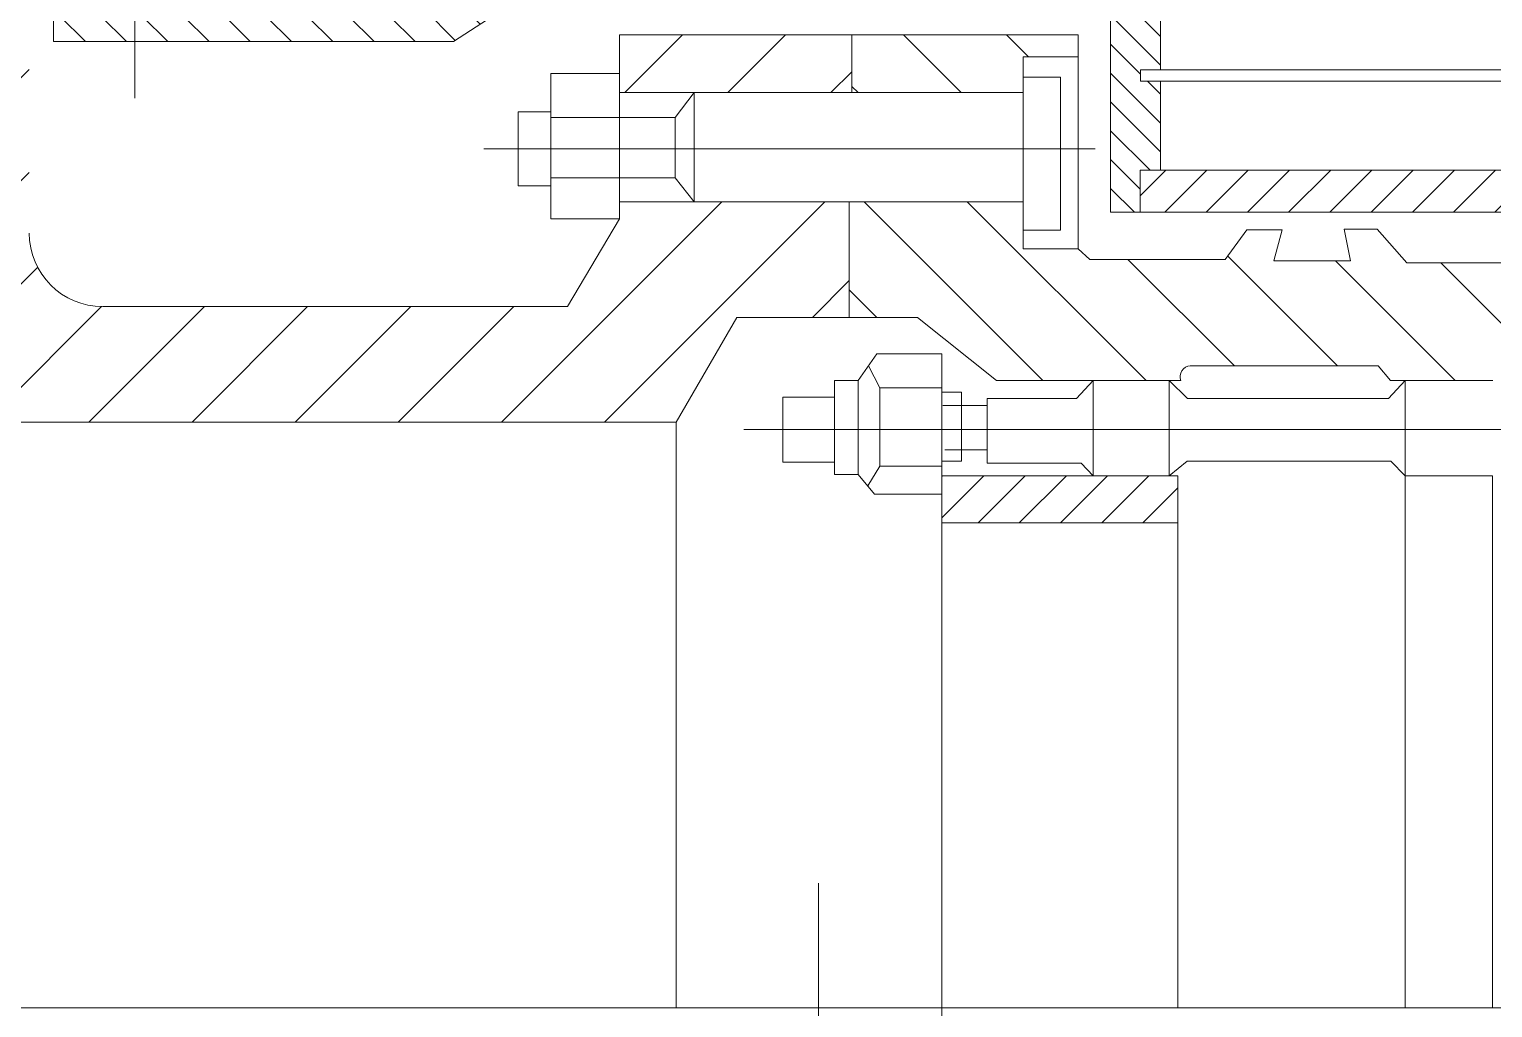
# Model space of a CAD drawing. Extents: x 0 to 420, y 0 to 297.
# Drawn here: x 168.85 to 187.74, y 192.76 to 205.39 of the extents above; entities that cross this region are included whole.
import ezdxf

# ---------------------------------------------------------------- set-up
doc = ezdxf.new("R2010")
doc.units = 0
doc.layers.get('0').update_dxf_attribs({"linetype": 'CONTINUOUS'})
pattern_1 = [(135, (-22278.84894, -14110.3131), (-0.2661162917, -0.2661162917), [])]
pattern_2 = [(45, (-22278.8489, -14110.3131), (-0.66529073, 0.66529073), [])]
pattern_3 = [(45, (-22278.84894, -14110.3131), (-0.2661162917, 0.2661162917), [])]
pattern_4 = [(135, (-22278.8489, -14110.3131), (-0.66529073, -0.66529073), [])]

msp = doc.modelspace()

# ---------------------------------------------------------------- hatches: boundary and pattern name
at = {"lineweight": 0, "ltscale": 0.0007}
h = msp.add_hatch(dxfattribs=at)
h.set_pattern_fill('ANSI31', color=256, scale=0.118534, angle=90, style=0)
h.set_pattern_definition(pattern_1)
edge = h.paths.add_edge_path()
edge.add_line((179.185, 211.387), (178.574, 211.387))
edge.add_spline(control_points=[(178.57, 211.373), (178.249, 210.072), (177.906, 208.685), (177.072, 207.695), (177.019, 207.635)], knot_values=[0.032412, 0.032412, 0.032412, 0.032412, 0.064617, 0.066757, 0.066757, 0.066757, 0.066757], degree=3, periodic=0)
edge.add_line((177.019, 207.635), (179.185, 207.618))
edge.add_line((179.185, 207.618), (179.185, 211.387))
edge = h.paths.add_edge_path()
edge.add_line((177.344, 207.2), (177.344, 207.349))
edge.add_line((177.344, 207.349), (178.717, 207.349))
edge.add_line((178.717, 207.349), (178.717, 207.151))
edge.add_line((178.717, 207.151), (178.717, 206.693))
edge.add_line((178.717, 206.693), (179.185, 206.693))
edge.add_line((179.185, 206.693), (179.185, 207.618))
edge.add_line((179.185, 207.618), (177.019, 207.635))
edge.add_spline(control_points=[(177.019, 207.635), (176.205, 206.723), (174.981, 206.142), (173.758, 205.562)], knot_values=[0, 0, 0, 0, 0.032412, 0.032412, 0.032412, 0.032412], degree=3, periodic=0)
edge.add_line((173.758, 205.562), (171.343, 205.562))
edge.add_line((171.343, 205.562), (170.211, 205.562))
edge.add_line((170.211, 205.562), (170.211, 205.231))
edge.add_line((170.211, 205.231), (174.324, 205.231))
edge.add_line((174.324, 205.231), (177.344, 207.2))
h = msp.add_hatch(dxfattribs=at)
h.set_pattern_fill('ANSI31', color=256, scale=0.082974, angle=90, style=0)
h.set_pattern_definition([(135, (-22278.84894, -14110.3131), (-0.1862814042, -0.1862814042), [])])
h.paths.add_polyline_path([(182.805, 203.029), (183.185, 203.029), (183.185, 203.572), (183.45, 203.572), (183.45, 204.722), (183.192, 204.722), (183.192, 204.866), (183.45, 204.866), (183.45, 205.302), (183.45, 205.798), (183.223, 205.798), (183.223, 206.219), (182.805, 206.219)])
h = msp.add_hatch(dxfattribs=at)
h.set_pattern_fill('ANSI31', color=256, scale=0.118534, angle=90, style=0)
h.set_pattern_definition(pattern_1)
h.paths.add_polyline_path([(169.16, 205.562), (169.16, 205.231), (170.211, 205.231), (170.211, 205.562)])
h = msp.add_hatch(dxfattribs=at)
h.set_pattern_fill('ANSI31', color=256, scale=0.296335, style=0)
h.set_pattern_definition(pattern_2)
h.paths.add_polyline_path([(179.465, 204.573), (179.465, 204.963), (179.465, 205.319), (176.468, 205.319), (176.468, 204.573)])
h = msp.add_hatch(dxfattribs=at)
h.set_pattern_fill('ANSI31', color=256, scale=0.296335, angle=90, style=0)
h.set_pattern_definition(pattern_4)
h.paths.add_polyline_path([(179.465, 205.319), (179.465, 204.963), (179.465, 204.573), (181.677, 204.573), (181.677, 205.034), (182.386, 205.034), (182.386, 205.319)])
h = msp.add_hatch(dxfattribs=at)
h.set_pattern_fill('ANSI31', color=256, scale=0.296335, style=0)
h.set_pattern_definition(pattern_2)
h.paths.add_polyline_path([(177.2, 200.319), (177.981, 201.672), (179.431, 201.672), (179.431, 202.554), (179.431, 203.165), (176.468, 203.165), (176.468, 202.944), (175.794, 201.811), (169.797, 201.811, -0.414214), (168.849, 202.759), (168.849, 203.829), (168.352, 203.546), (168.352, 204.573), (168.849, 204.289), (168.849, 205.18), (161.875, 205.18, 0.269005), (161.584, 204.587), (161.584, 200.912, 0.414214), (162.177, 200.319)])
h = msp.add_hatch(dxfattribs=at)
h.set_pattern_fill('ANSI31', color=256, scale=0.118534, style=0)
h.set_pattern_definition(pattern_3)
h.paths.add_polyline_path([(196.525, 203.029), (196.525, 203.572), (183.45, 203.572), (183.185, 203.572), (183.185, 203.029)])
h = msp.add_hatch(dxfattribs=at)
h.set_pattern_fill('ANSI31', color=256, scale=0.296335, angle=90, style=0)
h.set_pattern_definition(pattern_4)
h.paths.add_polyline_path([(186.629, 202.374), (186.247, 202.81), (185.82, 202.81), (185.902, 202.401), (184.911, 202.401), (185.02, 202.801), (184.565, 202.801), (184.284, 202.42), (182.539, 202.42), (182.386, 202.555), (181.677, 202.555), (181.677, 203.165), (179.465, 203.165), (179.431, 203.165), (179.431, 202.554), (179.431, 201.672), (180.314, 201.672), (181.333, 200.857), (183.713, 200.857, -0.500731), (183.832, 201.047), (186.259, 201.047), (186.418, 200.857), (187.739, 200.857), (187.934, 201.018), (190.343, 201.018), (190.596, 200.857), (191.666, 200.857, -0.303434), (191.827, 201.016), (194.075, 201.016), (194.234, 200.857), (197.037, 200.857), (197.037, 202.801), (195.569, 202.801), (195.814, 202.338), (194.533, 202.338), (194.76, 202.81), (194.378, 202.819), (193.951, 202.374)])
h = msp.add_hatch(dxfattribs=at)
h.set_pattern_fill('ANSI31', color=256, scale=0.118534, style=0)
h.set_pattern_definition(pattern_3)
h.paths.add_polyline_path([(183.673, 199.02), (183.673, 199.628), (183.559, 199.628), (180.626, 199.628), (180.626, 199.02)])

# ---------------------------------------------------------------- linework, layer by layer
for p, q in [((170.211, 210.021), (170.211, 204.501)), ((174.324, 205.231), (177.344, 207.2)), ((182.805, 206.219), (182.805, 203.029)), ((183.45, 205.302), (183.45, 205.798)), ((169.16, 205.562), (169.16, 205.231)), ((176.468, 205.319), (182.386, 205.319)), ((176.468, 202.944), (176.468, 205.319)), ((179.465, 204.963), (179.465, 205.319)), ((182.386, 202.555), (182.386, 205.319)), ((169.16, 205.231), (174.324, 205.231)), ((183.45, 205.302), (183.45, 204.866)), ((179.465, 204.963), (179.465, 204.573)), ((181.677, 205.034), (182.386, 205.034)), ((181.677, 204.573), (181.677, 205.034)), ((175.582, 202.944), (175.582, 204.821)), ((175.582, 204.821), (176.468, 204.821)), ((182.157, 204.773), (181.677, 204.773)), ((182.157, 202.799), (182.157, 204.773)), ((183.192, 204.866), (196.391, 204.866)), ((183.192, 204.722), (183.192, 204.866)), ((176.468, 204.573), (181.677, 204.573)), ((177.186, 204.254), (177.432, 204.573)), ((177.432, 204.573), (177.432, 203.165)), ((181.677, 204.573), (181.677, 202.555)), ((196.391, 204.722), (183.192, 204.722)), ((183.45, 203.572), (183.45, 204.722)), ((175.157, 203.369), (175.157, 204.325)), ((175.157, 204.325), (175.582, 204.325)), ((175.972, 204.254), (175.582, 204.254)), ((175.972, 204.254), (176.468, 204.254)), ((176.468, 204.254), (177.186, 204.254)), ((177.186, 203.475), (177.186, 204.254)), ((174.717, 203.847), (182.606, 203.847)), ((176.043, 203.475), (175.582, 203.475)), ((176.043, 203.475), (176.468, 203.475)), ((176.468, 203.475), (177.186, 203.475)), ((177.432, 203.165), (177.186, 203.475)), ((183.185, 203.572), (183.185, 203.029)), ((183.45, 203.572), (183.185, 203.572)), ((196.525, 203.572), (183.45, 203.572)), ((175.157, 203.369), (175.582, 203.369)), ((179.465, 203.165), (176.468, 203.165)), ((179.431, 202.554), (179.431, 203.165)), ((179.465, 203.165), (181.677, 203.165)), ((176.468, 202.944), (175.582, 202.944)), ((175.794, 201.811), (176.468, 202.944)), ((182.805, 203.029), (196.525, 203.029)), ((182.157, 202.799), (181.677, 202.799)), ((184.284, 202.42), (184.565, 202.801)), ((184.565, 202.801), (185.02, 202.801)), ((185.02, 202.801), (184.911, 202.401)), ((185.82, 202.81), (186.247, 202.81)), ((185.902, 202.401), (185.82, 202.81)), ((186.247, 202.81), (186.629, 202.374)), ((179.431, 202.554), (179.431, 201.672)), ((181.677, 202.555), (182.386, 202.555)), ((182.386, 202.555), (182.539, 202.42)), ((182.539, 202.42), (184.284, 202.42)), ((184.911, 202.401), (185.902, 202.401)), ((186.629, 202.374), (193.951, 202.374)), ((169.797, 201.811), (175.794, 201.811)), ((177.981, 201.672), (177.2, 200.319)), ((179.431, 201.672), (177.981, 201.672)), ((179.431, 201.672), (180.314, 201.672)), ((180.314, 201.672), (181.333, 200.857)), ((179.547, 200.855), (179.787, 201.201)), ((180.626, 201.201), (179.787, 201.201)), ((180.626, 199.018), (180.626, 201.201)), ((179.827, 200.762), (179.679, 201.046)), ((183.832, 201.047), (186.259, 201.047)), ((186.259, 201.047), (186.418, 200.857)), ((179.241, 200.855), (179.241, 199.644)), ((179.547, 200.855), (179.241, 200.855)), ((179.547, 199.644), (179.547, 200.855)), ((181.333, 200.857), (183.713, 200.857)), ((182.366, 200.626), (182.581, 200.857)), ((182.581, 200.857), (182.581, 199.628)), ((183.559, 200.857), (183.559, 199.628)), ((183.799, 200.626), (183.559, 200.857)), ((186.391, 200.626), (186.606, 200.857)), ((186.418, 200.857), (187.739, 200.857)), ((186.606, 200.857), (186.606, 199.628)), ((178.575, 200.642), (178.575, 199.803)), ((178.575, 200.642), (179.241, 200.642)), ((179.827, 199.75), (179.827, 200.762)), ((179.827, 200.762), (180.626, 200.762)), ((180.88, 200.708), (180.626, 200.708)), ((180.88, 200.708), (180.88, 199.817)), ((181.213, 200.626), (181.213, 199.79)), ((182.366, 200.626), (181.213, 200.626)), ((183.799, 200.626), (186.391, 200.626)), ((180.64, 200.535), (181.213, 200.535)), ((177.2, 200.319), (162.177, 200.319)), ((177.2, 200.319), (177.2, 192.759)), ((178.072, 200.223), (214.179, 200.223)), ((180.666, 199.963), (181.213, 199.963)), ((178.575, 199.803), (179.241, 199.803)), ((179.827, 199.75), (179.671, 199.496)), ((179.827, 199.75), (180.626, 199.75)), ((180.88, 199.817), (180.626, 199.817)), ((181.213, 199.79), (182.424, 199.79)), ((182.424, 199.79), (182.581, 199.628)), ((183.559, 199.628), (183.795, 199.817)), ((186.422, 199.817), (183.795, 199.817)), ((186.422, 199.817), (186.606, 199.628)), ((186.606, 199.663), (186.606, 192.759)), ((179.241, 199.644), (179.547, 199.644)), ((179.547, 199.644), (179.76, 199.391)), ((183.559, 199.628), (180.626, 199.628)), ((183.559, 199.628), (183.673, 199.628)), ((183.673, 199.628), (183.673, 192.759)), ((187.386, 199.628), (186.606, 199.628)), ((187.386, 199.628), (187.735, 199.628)), ((187.735, 199.628), (187.735, 192.759)), ((179.76, 199.391), (180.626, 199.391)), ((183.673, 199.02), (180.626, 199.02)), ((180.626, 199.018), (180.626, 190.264)), ((179.035, 194.369), (179.035, 147.092)), ((108.426, 192.759), (235.158, 192.759))]:
    msp.add_line(p, q, dxfattribs=at)
for centre, radius, start, end in [((169.797, 202.759), 0.948, 180, 270), ((183.843, 200.907), 0.14, 94.5626, 200.9568)]:
    msp.add_arc(centre, radius, start, end, dxfattribs=at)

doc.saveas('drawing.dxf')
